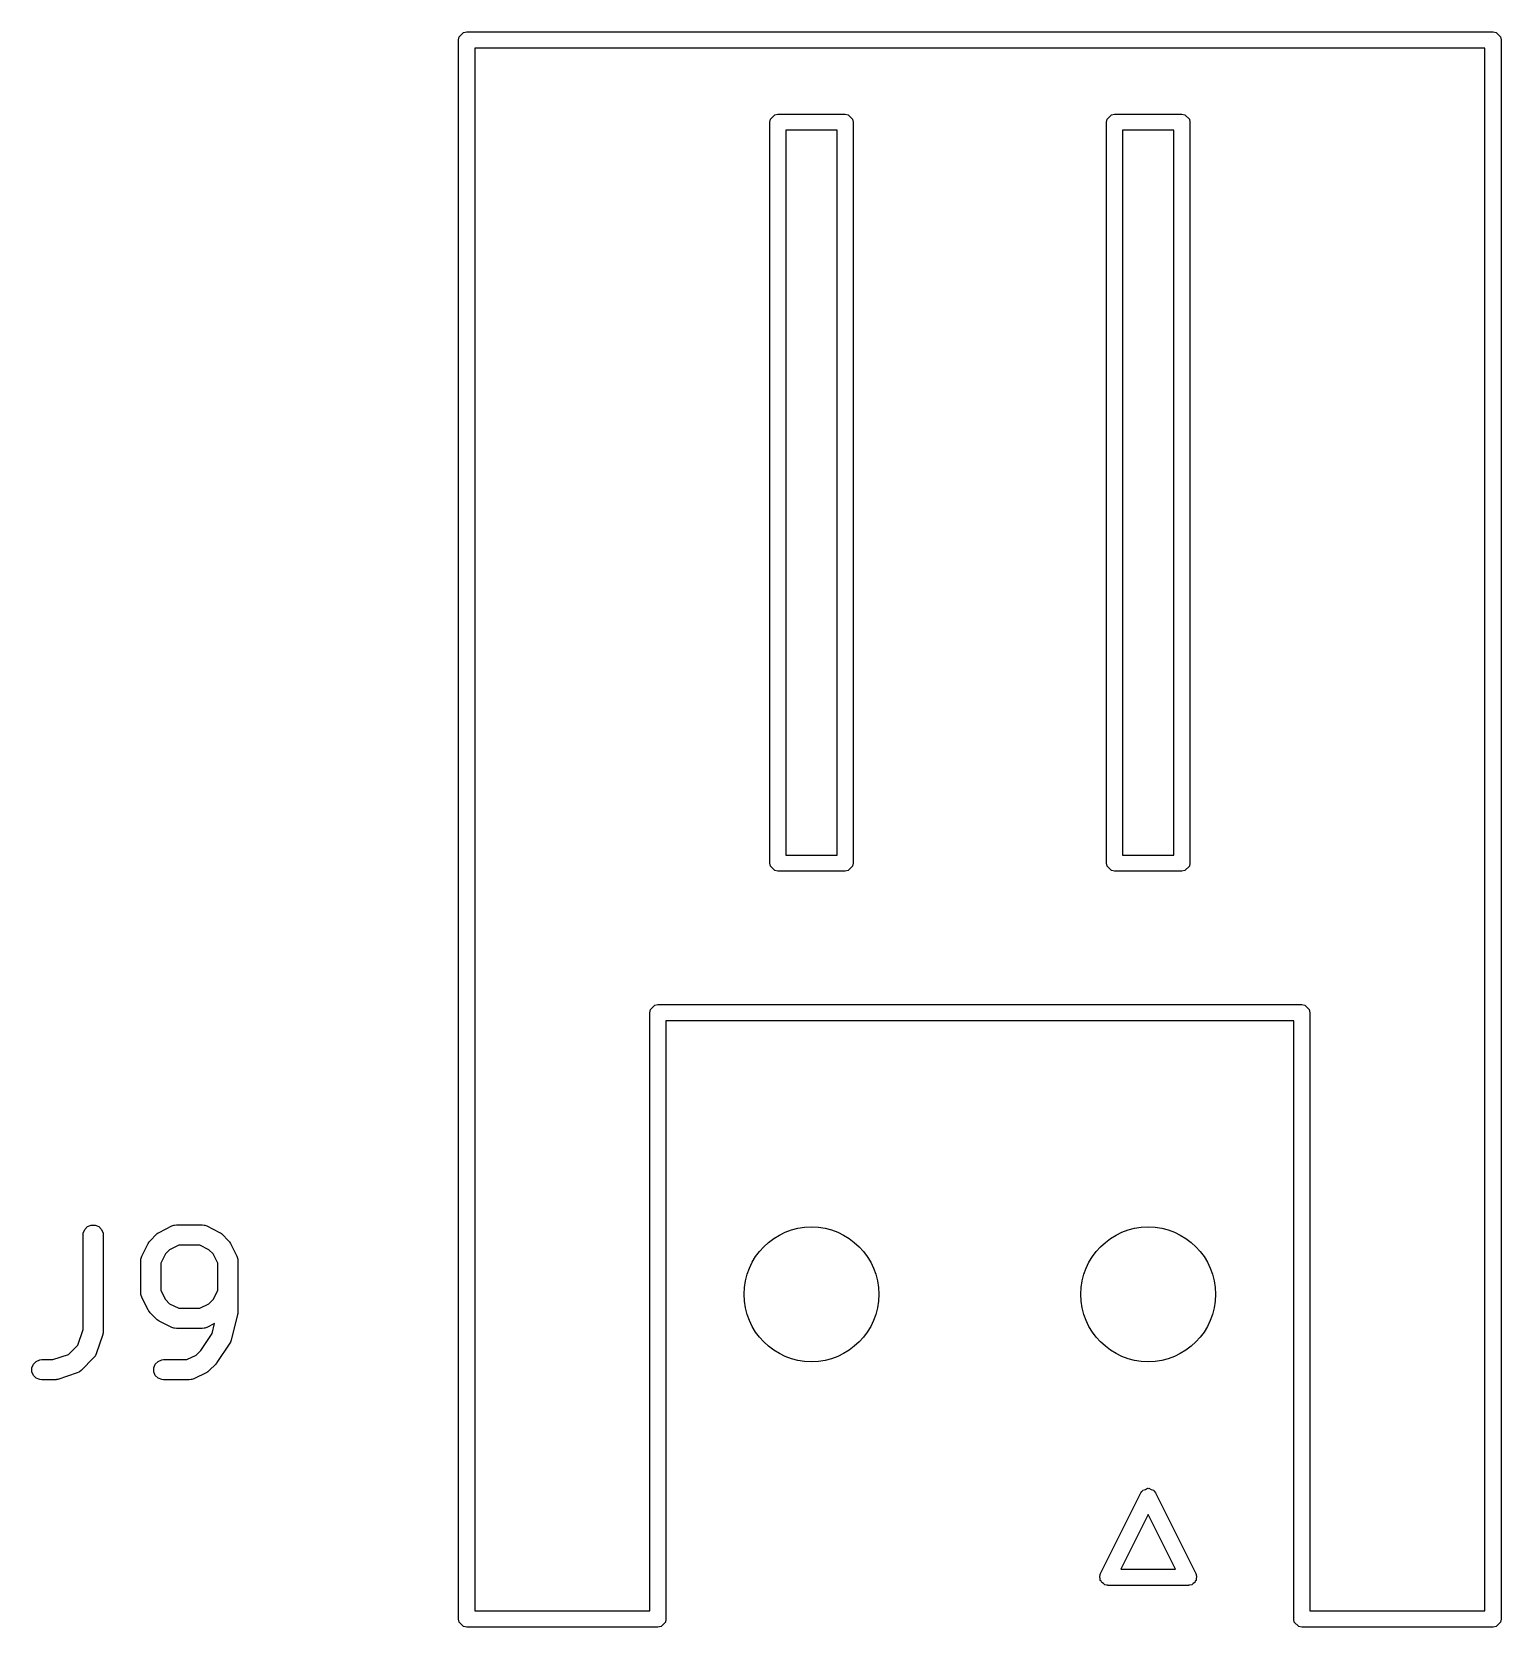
# Model space of a CAD drawing. Extents: x 2.05 to 8.87, y -5.84 to -2.88.
# Drawn here: x 2.282 to 2.7114, y -3.3431 to -2.877 of the extents above; entities that cross this region are included whole.
import ezdxf

# ---------------------------------------------------------------- set-up
doc = ezdxf.new("R2010")
doc.units = 0
doc.header["$MEASUREMENT"] = 0
doc.layers.add('BLACK', color=7, linetype='CONTINUOUS')

msp = doc.modelspace()

# ---------------------------------------------------------------- linework, layer by layer
at = {"layer": 'BLACK', "linetype": 'CONTINUOUS'}
for p, q in [((2.40669, -2.87933), (2.40687, -2.87843)), ((2.40669, -3.34075), (2.40669, -2.87933)), ((2.40687, -2.87843), (2.40815, -2.87715)), ((2.40815, -2.87715), (2.40906, -2.87697)), ((2.40906, -2.87697), (2.55906, -2.87697)), ((2.55906, -2.87697), (2.70906, -2.87697)), ((2.70906, -2.87697), (2.70996, -2.87715)), ((2.70996, -2.87715), (2.71124, -2.87843)), ((2.71124, -2.87843), (2.71142, -2.87933)), ((2.71142, -2.87933), (2.71142, -3.34075)), ((2.41142, -2.88169), (2.41142, -3.33839)), ((2.55906, -2.88169), (2.41142, -2.88169)), ((2.70669, -2.88169), (2.55906, -2.88169)), ((2.70669, -3.33839), (2.70669, -2.88169)), ((2.49764, -2.90335), (2.49782, -2.90244)), ((2.49764, -3.11988), (2.49764, -2.90335)), ((2.49782, -2.90244), (2.4991, -2.90116)), ((2.4991, -2.90116), (2.5, -2.90098)), ((2.5, -2.90098), (2.51969, -2.90098)), ((2.51969, -2.90098), (2.52059, -2.90116)), ((2.52059, -2.90116), (2.52187, -2.90244)), ((2.52187, -2.90244), (2.52205, -2.90335)), ((2.52205, -2.90335), (2.52205, -3.11988)), ((2.59606, -2.90335), (2.59624, -2.90244)), ((2.59606, -3.11988), (2.59606, -2.90335)), ((2.59624, -2.90244), (2.59752, -2.90116)), ((2.59752, -2.90116), (2.59843, -2.90098)), ((2.59843, -2.90098), (2.61811, -2.90098)), ((2.61811, -2.90098), (2.61901, -2.90116)), ((2.61901, -2.90116), (2.62029, -2.90244)), ((2.62029, -2.90244), (2.62047, -2.90335)), ((2.62047, -2.90335), (2.62047, -3.11988)), ((2.50236, -2.90571), (2.50236, -3.11752)), ((2.51732, -2.90571), (2.50236, -2.90571)), ((2.51732, -3.11752), (2.51732, -2.90571)), ((2.60079, -2.90571), (2.60079, -3.11752)), ((2.61575, -2.90571), (2.60079, -2.90571)), ((2.61575, -3.11752), (2.61575, -2.90571)), ((2.50236, -3.11752), (2.51732, -3.11752)), ((2.60079, -3.11752), (2.61575, -3.11752)), ((2.49782, -3.12079), (2.49764, -3.11988)), ((2.4991, -3.12206), (2.49782, -3.12079)), ((2.5, -3.12224), (2.4991, -3.12206)), ((2.51969, -3.12224), (2.5, -3.12224)), ((2.52059, -3.12206), (2.51969, -3.12224)), ((2.52187, -3.12079), (2.52059, -3.12206)), ((2.52205, -3.11988), (2.52187, -3.12079)), ((2.59624, -3.12079), (2.59606, -3.11988)), ((2.59752, -3.12206), (2.59624, -3.12079)), ((2.59843, -3.12224), (2.59752, -3.12206)), ((2.61811, -3.12224), (2.59843, -3.12224)), ((2.61901, -3.12206), (2.61811, -3.12224)), ((2.62029, -3.12079), (2.61901, -3.12206)), ((2.62047, -3.11988), (2.62029, -3.12079)), ((2.4626, -3.16358), (2.46278, -3.16268)), ((2.4626, -3.33839), (2.4626, -3.16358)), ((2.46278, -3.16268), (2.46406, -3.1614)), ((2.46406, -3.1614), (2.46496, -3.16122)), ((2.46496, -3.16122), (2.55906, -3.16122)), ((2.55906, -3.16122), (2.65315, -3.16122)), ((2.65315, -3.16122), (2.65405, -3.1614)), ((2.65405, -3.1614), (2.65533, -3.16268)), ((2.65533, -3.16268), (2.65551, -3.16358)), ((2.65551, -3.16358), (2.65551, -3.33839)), ((2.55906, -3.16594), (2.46732, -3.16594)), ((2.46732, -3.16594), (2.46732, -3.34075)), ((2.65079, -3.16594), (2.55906, -3.16594)), ((2.65079, -3.34075), (2.65079, -3.16594)), ((2.29823, -3.22608), (2.29929, -3.22564)), ((2.29929, -3.22564), (2.30044, -3.22564)), ((2.30044, -3.22564), (2.30151, -3.22608)), ((2.32292, -3.2259), (2.32346, -3.22569)), ((2.32346, -3.22569), (2.32357, -3.22568)), ((2.32357, -3.22568), (2.32366, -3.22564)), ((2.32366, -3.22564), (2.32424, -3.22558)), ((2.32424, -3.22558), (2.33174, -3.22558)), ((2.33174, -3.22558), (2.33232, -3.22564)), ((2.33232, -3.22564), (2.33241, -3.22568)), ((2.33241, -3.22568), (2.33252, -3.22569)), ((2.33252, -3.22569), (2.33306, -3.2259)), ((2.29692, -3.22854), (2.29697, -3.22796)), ((2.29692, -3.25618), (2.29692, -3.22854)), ((2.29697, -3.22796), (2.29741, -3.2269)), ((2.29741, -3.2269), (2.29823, -3.22608)), ((2.30151, -3.22608), (2.30232, -3.2269)), ((2.30232, -3.2269), (2.30276, -3.22796)), ((2.30276, -3.22796), (2.30282, -3.22854)), ((2.30282, -3.22854), (2.30282, -3.25666)), ((2.31634, -3.23042), (2.31653, -3.2302)), ((2.31653, -3.2302), (2.3184, -3.22832)), ((2.3184, -3.22832), (2.31863, -3.22814)), ((2.31863, -3.22814), (2.31868, -3.22808)), ((2.31868, -3.22808), (2.31877, -3.22802)), ((2.31877, -3.22802), (2.31885, -3.22796)), ((2.31885, -3.22796), (2.31892, -3.22793)), ((2.31892, -3.22793), (2.31917, -3.22777)), ((2.31917, -3.22777), (2.32292, -3.2259)), ((2.33306, -3.2259), (2.33681, -3.22777)), ((2.33681, -3.22777), (2.33706, -3.22793)), ((2.33706, -3.22793), (2.33713, -3.22796)), ((2.33713, -3.22796), (2.33721, -3.22802)), ((2.33721, -3.22802), (2.3373, -3.22808)), ((2.3373, -3.22808), (2.33735, -3.22814)), ((2.33735, -3.22814), (2.33758, -3.22832)), ((2.33758, -3.22832), (2.33945, -3.2302)), ((2.33945, -3.2302), (2.33964, -3.23042)), ((2.31389, -3.23526), (2.3141, -3.23471)), ((2.3141, -3.23471), (2.31598, -3.23097)), ((2.31598, -3.23097), (2.31613, -3.23072)), ((2.31613, -3.23072), (2.31616, -3.23065)), ((2.31616, -3.23065), (2.31623, -3.23056)), ((2.31623, -3.23056), (2.31628, -3.23048)), ((2.31628, -3.23048), (2.31634, -3.23042)), ((2.32104, -3.23403), (2.31969, -3.23673)), ((2.32224, -3.23284), (2.32104, -3.23403)), ((2.32494, -3.23149), (2.32224, -3.23284)), ((2.33104, -3.23149), (2.32494, -3.23149)), ((2.33374, -3.23284), (2.33104, -3.23149)), ((2.33494, -3.23403), (2.33374, -3.23284)), ((2.33629, -3.23673), (2.33494, -3.23403)), ((2.33964, -3.23042), (2.3397, -3.23048)), ((2.3397, -3.23048), (2.33975, -3.23056)), ((2.33975, -3.23056), (2.33982, -3.23065)), ((2.33982, -3.23065), (2.33985, -3.23072)), ((2.33985, -3.23072), (2.34001, -3.23097)), ((2.34001, -3.23097), (2.34188, -3.23471)), ((2.34188, -3.23471), (2.34209, -3.23526)), ((2.31379, -3.23604), (2.31385, -3.23546)), ((2.31379, -3.24541), (2.31379, -3.23604)), ((2.31385, -3.23546), (2.31389, -3.23536)), ((2.31389, -3.23536), (2.31389, -3.23526)), ((2.31969, -3.23673), (2.31969, -3.24471)), ((2.33629, -3.24471), (2.33629, -3.23673)), ((2.34209, -3.23526), (2.34209, -3.23536)), ((2.34209, -3.23536), (2.34213, -3.23546)), ((2.34213, -3.23546), (2.34219, -3.23604)), ((2.34219, -3.23604), (2.34219, -3.25103)), ((2.31385, -3.24599), (2.31379, -3.24541)), ((2.31389, -3.24608), (2.31385, -3.24599)), ((2.31389, -3.24619), (2.31389, -3.24608)), ((2.3141, -3.24673), (2.31389, -3.24619)), ((2.31598, -3.25048), (2.3141, -3.24673)), ((2.31969, -3.24471), (2.32104, -3.24741)), ((2.32104, -3.24741), (2.32224, -3.24861)), ((2.32224, -3.24861), (2.32494, -3.24996)), ((2.33104, -3.24996), (2.33374, -3.24861)), ((2.33374, -3.24861), (2.33494, -3.24741)), ((2.33494, -3.24741), (2.33629, -3.24471)), ((2.31613, -3.25073), (2.31598, -3.25048)), ((2.31616, -3.2508), (2.31613, -3.25073)), ((2.31623, -3.25088), (2.31616, -3.2508)), ((2.31628, -3.25097), (2.31623, -3.25088)), ((2.31634, -3.25102), (2.31628, -3.25097)), ((2.31653, -3.25125), (2.31634, -3.25102)), ((2.3184, -3.25312), (2.31653, -3.25125)), ((2.31863, -3.25331), (2.3184, -3.25312)), ((2.31868, -3.25337), (2.31863, -3.25331)), ((2.31877, -3.25342), (2.31868, -3.25337)), ((2.31885, -3.25349), (2.31877, -3.25342)), ((2.31892, -3.25352), (2.31885, -3.25349)), ((2.31917, -3.25367), (2.31892, -3.25352)), ((2.32494, -3.24996), (2.33104, -3.24996)), ((2.3421, -3.25175), (2.34023, -3.25925)), ((2.34212, -3.25165), (2.3421, -3.25175)), ((2.34213, -3.25161), (2.34212, -3.25165)), ((2.34216, -3.25139), (2.34213, -3.25161)), ((2.34219, -3.25118), (2.34216, -3.25139)), ((2.34219, -3.25103), (2.34218, -3.25113)), ((2.34218, -3.25113), (2.34219, -3.25118)), ((2.29541, -3.26069), (2.29692, -3.25618)), ((2.30267, -3.25759), (2.3008, -3.26322)), ((2.30273, -3.25731), (2.30267, -3.25759)), ((2.30276, -3.25723), (2.30273, -3.25731)), ((2.30278, -3.25713), (2.30276, -3.25723)), ((2.3028, -3.25703), (2.30278, -3.25713)), ((2.30282, -3.25666), (2.30279, -3.25695)), ((2.30279, -3.25695), (2.3028, -3.25703)), ((2.32292, -3.25555), (2.31917, -3.25367)), ((2.32346, -3.25576), (2.32292, -3.25555)), ((2.32357, -3.25576), (2.32346, -3.25576)), ((2.32366, -3.2558), (2.32357, -3.25576)), ((2.32424, -3.25586), (2.32366, -3.2558)), ((2.33174, -3.25586), (2.32424, -3.25586)), ((2.33132, -3.26228), (2.33462, -3.25732)), ((2.33232, -3.2558), (2.33174, -3.25586)), ((2.33241, -3.25576), (2.33232, -3.2558)), ((2.33252, -3.25576), (2.33241, -3.25576)), ((2.33306, -3.25555), (2.33252, -3.25576)), ((2.33535, -3.2544), (2.33306, -3.25555)), ((2.33462, -3.25732), (2.33535, -3.2544)), ((2.29265, -3.26345), (2.29541, -3.26069)), ((2.32999, -3.2636), (2.33132, -3.26228)), ((2.33982, -3.26017), (2.33607, -3.26579)), ((2.33999, -3.25985), (2.33982, -3.26017)), ((2.34003, -3.25979), (2.33999, -3.25985)), ((2.34006, -3.25972), (2.34003, -3.25979)), ((2.34009, -3.25966), (2.34006, -3.25972)), ((2.34011, -3.25959), (2.34009, -3.25966)), ((2.34023, -3.25925), (2.34011, -3.25959)), ((2.28197, -3.26733), (2.28242, -3.26627)), ((2.28197, -3.26848), (2.28197, -3.26733)), ((2.28242, -3.26627), (2.28323, -3.26545)), ((2.28323, -3.26545), (2.28429, -3.26501)), ((2.28429, -3.26501), (2.28487, -3.26495)), ((2.28487, -3.26495), (2.28814, -3.26495)), ((2.28814, -3.26495), (2.29265, -3.26345)), ((2.30008, -3.26437), (2.29633, -3.26812)), ((2.30045, -3.26392), (2.30008, -3.26437)), ((2.30049, -3.26382), (2.30045, -3.26392)), ((2.30056, -3.26374), (2.30049, -3.26382)), ((2.3008, -3.26322), (2.30056, -3.26374)), ((2.3176, -3.26733), (2.31804, -3.26627)), ((2.3176, -3.26848), (2.3176, -3.26733)), ((2.31804, -3.26627), (2.31885, -3.26545)), ((2.31885, -3.26545), (2.31992, -3.26501)), ((2.31992, -3.26501), (2.32049, -3.26495)), ((2.32049, -3.26495), (2.32729, -3.26495)), ((2.32729, -3.26495), (2.32999, -3.2636)), ((2.3357, -3.26624), (2.33383, -3.26812)), ((2.33589, -3.26601), (2.3357, -3.26624)), ((2.3357, -3.26624), (2.3357, -3.26624)), ((2.3357, -3.26624), (2.3357, -3.26624)), ((2.33607, -3.2658), (2.33589, -3.26601)), ((2.33607, -3.26579), (2.33607, -3.2658)), ((2.33607, -3.2658), (2.33607, -3.2658)), ((2.28242, -3.26955), (2.28197, -3.26848)), ((2.28323, -3.27036), (2.28242, -3.26955)), ((2.28429, -3.2708), (2.28323, -3.27036)), ((2.28487, -3.27086), (2.28429, -3.2708)), ((2.28862, -3.27086), (2.28487, -3.27086)), ((2.28891, -3.27083), (2.28862, -3.27086)), ((2.28899, -3.27084), (2.28891, -3.27083)), ((2.28909, -3.27081), (2.28899, -3.27084)), ((2.2892, -3.2708), (2.28909, -3.27081)), ((2.28927, -3.27077), (2.2892, -3.2708)), ((2.28955, -3.27071), (2.28927, -3.27077)), ((2.29518, -3.26883), (2.28955, -3.27071)), ((2.29571, -3.2686), (2.29518, -3.26883)), ((2.29579, -3.26853), (2.29571, -3.2686)), ((2.29588, -3.26849), (2.29579, -3.26853)), ((2.29633, -3.26812), (2.29588, -3.26849)), ((2.31804, -3.26955), (2.3176, -3.26848)), ((2.31885, -3.27036), (2.31804, -3.26955)), ((2.31992, -3.2708), (2.31885, -3.27036)), ((2.32049, -3.27086), (2.31992, -3.2708)), ((2.32799, -3.27086), (2.32049, -3.27086)), ((2.32857, -3.2708), (2.32799, -3.27086)), ((2.32866, -3.27076), (2.32857, -3.2708)), ((2.32877, -3.27075), (2.32866, -3.27076)), ((2.32931, -3.27055), (2.32877, -3.27075)), ((2.33306, -3.26867), (2.32931, -3.27055)), ((2.33331, -3.26852), (2.33306, -3.26867)), ((2.33338, -3.26849), (2.33331, -3.26852)), ((2.33346, -3.26842), (2.33338, -3.26849)), ((2.33355, -3.26836), (2.33346, -3.26842)), ((2.3336, -3.26831), (2.33355, -3.26836)), ((2.33383, -3.26812), (2.3336, -3.26831)), ((2.59434, -3.32749), (2.60615, -3.30386)), ((2.60615, -3.30386), (2.60644, -3.30349)), ((2.60644, -3.30349), (2.60648, -3.30337)), ((2.60648, -3.30337), (2.60657, -3.30333)), ((2.60657, -3.30333), (2.60672, -3.30314)), ((2.60672, -3.30314), (2.60743, -3.3029)), ((2.60743, -3.3029), (2.6081, -3.30256)), ((2.6081, -3.30256), (2.60827, -3.30262)), ((2.60827, -3.30262), (2.60844, -3.30256)), ((2.60844, -3.30256), (2.6091, -3.3029)), ((2.6091, -3.3029), (2.60982, -3.30314)), ((2.60982, -3.30314), (2.60997, -3.30333)), ((2.60997, -3.30333), (2.61005, -3.30337)), ((2.61005, -3.30337), (2.61009, -3.30349)), ((2.61009, -3.30349), (2.61038, -3.30386)), ((2.61038, -3.30386), (2.62219, -3.32749)), ((2.60827, -3.3102), (2.60028, -3.32618)), ((2.61626, -3.32618), (2.60827, -3.3102)), ((2.5941, -3.32838), (2.59427, -3.32774)), ((2.59427, -3.32764), (2.59431, -3.3276)), ((2.59427, -3.32774), (2.59427, -3.32764)), ((2.59431, -3.3276), (2.59434, -3.32749)), ((2.60028, -3.32618), (2.61626, -3.32618)), ((2.62219, -3.32749), (2.62222, -3.3276)), ((2.62222, -3.3276), (2.62226, -3.32764)), ((2.62226, -3.32764), (2.62226, -3.32774)), ((2.62226, -3.32774), (2.62243, -3.32838)), ((2.59427, -3.3289), (2.5941, -3.32838)), ((2.59427, -3.32945), (2.59427, -3.3289)), ((2.59455, -3.32972), (2.59427, -3.32945)), ((2.59467, -3.33009), (2.59455, -3.32972)), ((2.59516, -3.33034), (2.59467, -3.33009)), ((2.59555, -3.33073), (2.59516, -3.33034)), ((2.5962, -3.33085), (2.59555, -3.33073)), ((2.59629, -3.3309), (2.5962, -3.33085)), ((2.59634, -3.33088), (2.59629, -3.3309)), ((2.59646, -3.33091), (2.59634, -3.33088)), ((2.62008, -3.33091), (2.59646, -3.33091)), ((2.62019, -3.33088), (2.62008, -3.33091)), ((2.62025, -3.3309), (2.62019, -3.33088)), ((2.62034, -3.33085), (2.62025, -3.3309)), ((2.62098, -3.33073), (2.62034, -3.33085)), ((2.62137, -3.33034), (2.62098, -3.33073)), ((2.62186, -3.33009), (2.62137, -3.33034)), ((2.62199, -3.32972), (2.62186, -3.33009)), ((2.62226, -3.32945), (2.62199, -3.32972)), ((2.62243, -3.32838), (2.62226, -3.3289)), ((2.62226, -3.3289), (2.62226, -3.32945)), ((2.40687, -3.34165), (2.40669, -3.34075)), ((2.40815, -3.34293), (2.40687, -3.34165)), ((2.41142, -3.33839), (2.4626, -3.33839)), ((2.46714, -3.34165), (2.46586, -3.34293)), ((2.46732, -3.34075), (2.46714, -3.34165)), ((2.65097, -3.34165), (2.65079, -3.34075)), ((2.65225, -3.34293), (2.65097, -3.34165)), ((2.65551, -3.33839), (2.70669, -3.33839)), ((2.71124, -3.34165), (2.70996, -3.34293)), ((2.71142, -3.34075), (2.71124, -3.34165)), ((2.40906, -3.34311), (2.40815, -3.34293)), ((2.46496, -3.34311), (2.40906, -3.34311)), ((2.46586, -3.34293), (2.46496, -3.34311)), ((2.65315, -3.34311), (2.65225, -3.34293)), ((2.70906, -3.34311), (2.65315, -3.34311)), ((2.70996, -3.34293), (2.70906, -3.34311))]:
    msp.add_line(p, q, dxfattribs=at)
at = {"layer": 'BLACK'}
for centre in [(2.50984, -3.24587), (2.50984, -3.24587), (2.60827, -3.24587), (2.60827, -3.24587)]:
    msp.add_circle(centre, 0.01969, dxfattribs=at)

doc.saveas('drawing.dxf')
